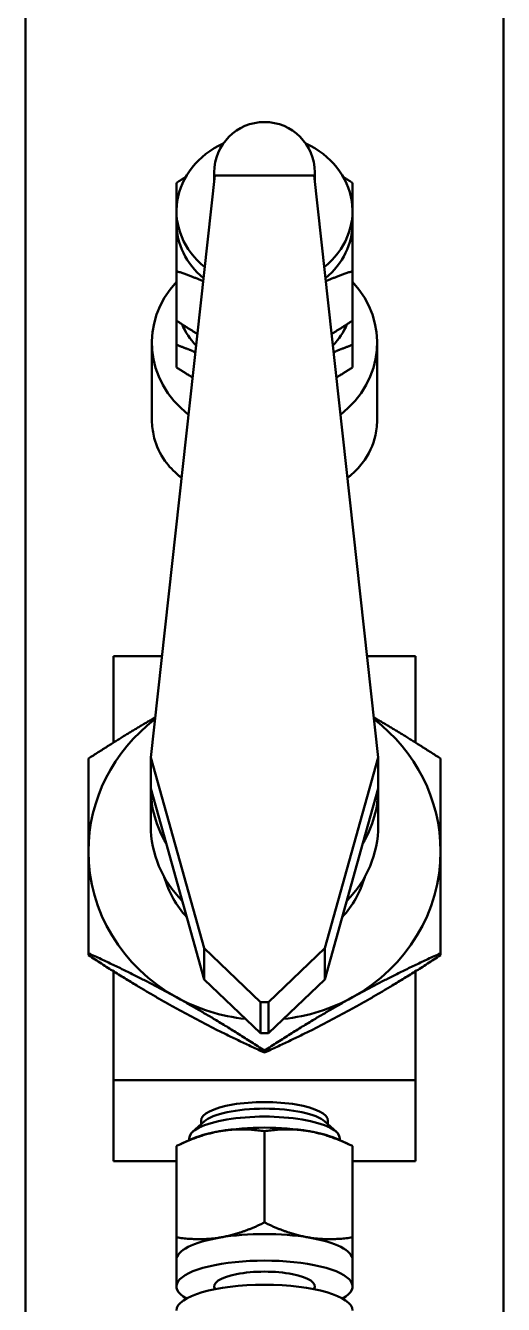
# Model space of a CAD drawing. Header units: inches. Extents: x 11 to 1621, y 11 to 1332.
# Drawn here: x 766.56 to 768.94, y 379.39 to 385.73 of the extents above; entities that cross this region are included whole.
import ezdxf

# ---------------------------------------------------------------- set-up
doc = ezdxf.new("R2010")
doc.units = ezdxf.units.IN
doc.header["$LTSCALE"] = 48
doc.header["$MEASUREMENT"] = 0
doc.layers.add('Visible (ANSI)', color=7, linetype='Continuous', lineweight=50)

msp = doc.modelspace()

# ---------------------------------------------------------------- linework, layer by layer
at = {"layer": 'Visible (ANSI)'}
for p, q in [((768.939929, 379.294057), (768.939929, 392.144584)), ((766.564929, 392.101354), (766.564929, 379.311432)), ((767.502429, 385.004297), (767.502429, 384.966677)), ((768.002429, 384.966677), (768.002429, 385.004297)), ((767.504844, 384.988648), (767.187429, 382.100608)), ((768.000014, 384.988648), (767.504844, 384.988648)), ((768.317429, 382.100608), (768.000014, 384.988648)), ((767.314929, 384.812756), (767.314929, 384.752756)), ((768.189929, 384.812756), (768.189929, 384.752756)), ((767.314929, 384.268544), (767.314929, 384.514468)), ((768.189929, 384.268544), (768.189929, 384.514468)), ((767.192429, 384.159006), (767.192429, 383.782756)), ((767.314929, 384.035536), (767.314929, 384.148226)), ((768.189929, 384.035536), (768.189929, 384.148226)), ((768.312429, 384.159006), (768.312429, 383.782756)), ((767.002429, 382.602884), (767.002429, 382.174331)), ((767.242633, 382.602884), (767.002429, 382.602884)), ((768.502429, 382.602884), (768.262226, 382.602884)), ((768.502429, 382.174331), (768.502429, 382.602884)), ((767.187429, 382.100608), (767.452798, 381.153514)), ((767.187429, 382.100608), (767.187429, 381.945651)), ((768.052061, 381.153514), (768.317429, 382.100608)), ((768.317429, 381.945651), (768.317429, 382.100608)), ((767.263125, 381.675495), (767.187429, 381.945651)), ((767.187429, 381.945651), (767.187429, 381.761457)), ((768.317429, 381.945651), (768.241734, 381.675495)), ((768.317429, 381.945651), (768.317429, 381.761457)), ((767.452798, 380.998557), (767.263125, 381.675495)), ((768.241734, 381.675495), (768.052061, 380.998557)), ((766.877429, 381.118466), (766.877429, 381.128318)), ((767.452798, 381.153514), (767.732429, 380.886101)), ((767.452798, 380.998557), (767.452798, 381.153514)), ((767.772429, 380.886101), (768.052061, 381.153514)), ((768.052061, 381.153514), (768.052061, 380.998557)), ((768.627429, 381.118466), (768.627429, 381.128318)), ((767.002429, 381.038668), (767.002429, 380.499014)), ((767.732429, 380.731144), (767.452798, 380.998557)), ((768.052061, 380.998557), (767.772429, 380.731144)), ((768.502429, 380.499014), (768.502429, 381.038668)), ((767.732429, 380.886101), (767.772429, 380.886101)), ((767.732429, 380.886101), (767.732429, 380.731144)), ((767.772429, 380.731144), (767.772429, 380.886101)), ((767.772429, 380.731144), (767.732429, 380.731144)), ((767.752429, 380.635359), (767.752429, 380.645211)), ((767.002429, 380.499014), (767.002429, 380.095541)), ((767.002429, 380.499014), (768.502429, 380.499014)), ((768.502429, 380.499014), (768.502429, 380.095541)), ((767.436979, 380.279208), (767.436979, 380.297278)), ((768.067879, 380.279208), (768.067879, 380.297278)), ((767.452084, 380.29296), (767.395385, 380.241335)), ((767.752429, 380.245038), (767.752429, 379.791895)), ((768.052775, 380.29296), (768.109473, 380.241335)), ((767.314929, 380.171188), (767.314929, 379.718044)), ((767.381305, 380.202441), (767.332005, 380.179351)), ((767.377429, 380.200626), (767.377429, 380.207815)), ((768.123554, 380.202441), (768.172853, 380.179351)), ((768.127429, 380.200626), (768.127429, 380.207815)), ((768.189929, 380.171188), (768.189929, 379.718044)), ((767.314929, 380.095541), (767.002429, 380.095541)), ((768.502429, 380.095541), (768.189929, 380.095541)), ((767.314929, 379.474855), (767.314929, 379.606826)), ((768.189929, 379.474855), (768.189929, 379.606826))]:
    msp.add_line(p, q, dxfattribs=at)
msp.add_arc((767.752429, 385.004297), 0.25, 0, 180, dxfattribs=at)
for centre, major_axis, ratio, start_param, end_param in [((767.752429, 384.812756), (-0.4375, 0), 0.8660254, 5.19983457, 7.10636375), ((767.752429, 384.812756), (0.4375, 0), 0.8660254, 5.46000686, 7.36653604), ((767.752429, 384.752756), (-0.4375, 0), 0.8660254, 0, 0.80415112), ((767.752429, 384.752756), (0.4375, 0), 0.8660254, 5.47903418, 6.28318531), ((767.752429, 384.159006), (-0.56, 0), 0.8660254, 5.6090548, 7.11280427), ((767.752429, 384.159006), (0.56, 0), 0.8660254, 5.45356634, 6.95731581), ((767.752429, 384.382756), (-0.4375, 0), 0.8660254, 0.35688288, 0.67943712), ((767.752429, 384.382756), (0.4375, 0), 0.8660254, 5.60374819, 5.92630242), ((767.752429, 381.634275), (-0.875, 0), 0.95630476, 5.3836705, 6.28318531), ((767.752429, 381.634275), (0.875, 0), 0.95630476, 0, 0.8995148), ((767.752429, 381.945651), (-0.565, 0), 0.95630476, 0, 0.52359878), ((767.752429, 381.945651), (0.565, 0), 0.95630476, 5.75958653, 6.28318531), ((767.752429, 381.761457), (-0.565, 0), 0.95630476, 0, 0.76156778), ((767.752429, 381.761457), (0.565, 0), 0.95630476, 5.52161752, 6.28318531), ((767.752429, 381.634275), (-0.875, 0), 0.95630476, 0, 1.04719755), ((767.752429, 381.634275), (0.875, 0), 0.95630476, 5.23598776, 6.28318531), ((767.752429, 381.634275), (-0.51565, 0), 0.95630476, 0.2628904, 0.7242991), ((767.752429, 381.634275), (0.51565, 0), 0.95630476, 5.55888621, 6.0202949), ((767.752429, 381.634275), (0.875, 0), 0.95630476, 4.1887902, 4.60415884), ((767.752429, 381.634275), (0.875, 0), 0.95630476, 4.82061912, 5.23598776), ((767.752429, 380.297278), (-0.31545, 0), 0.2923717, 3.14159265, 6.28318531), ((767.752429, 380.207815), (-0.375, 0), 0.2923717, 3.14159265, 6.28318531), ((767.752429, 380.264763), (-0.31545, 0), 0.2923717, 3.45229842, 5.97247954), ((767.752429, 380.134706), (0.4375, 0), 0.2923717, 2.0943951, 2.58353318), ((767.752429, 380.134706), (0.4375, 0), 0.2923717, 1.04719755, 2.0943951), ((767.752429, 380.134706), (0.4375, 0), 0.2923717, 0.55805947, 1.04719755), ((767.752429, 379.606826), (-0.4375, 0), 0.2923717, 4.1887902, 5.23598776), ((767.752429, 379.606826), (-0.4375, 0), 0.2923717, 5.23598776, 6.28318531), ((767.752429, 379.606826), (0.4375, 0), 0.2923717, 0, 1.04719755), ((767.752429, 379.474855), (-0.4375, 0), 0.2923717, 2.65539828, 6.76937968), ((767.752429, 379.474855), (-0.25, 0), 0.2923717, 2.95333907, 6.4714389), ((767.752429, 379.355317), (0.4375, 0), 0.2923717, 0, 3.14159265)]:
    msp.add_ellipse(centre, major_axis=major_axis, ratio=ratio, start_param=start_param, end_param=end_param, dxfattribs=at)
for points, weights in [([(767.314929, 384.951968), (767.338557, 384.96772), (767.361043, 384.982071)], [1, 1.00742498602, 1.01194491941]), ([(767.314929, 384.812756), (767.314929, 384.882241), (767.314929, 384.951968)], [1.01575332818, 1.02679951183, 1]), ([(768.143815, 384.982071), (768.166301, 384.96772), (768.189929, 384.951968)], [1.01194491941, 1.00742498602, 1]), ([(768.189929, 384.951968), (768.189929, 384.882241), (768.189929, 384.812756)], [1, 1.02679951183, 1.01575332818]), ([(767.314929, 384.514468), (767.314929, 384.651234), (767.314929, 384.752756)], [1, 1.0379548493, 1]), ([(768.189929, 384.752756), (768.189929, 384.651234), (768.189929, 384.514468)], [1, 1.0379548493, 1]), ([(767.447248, 384.464602), (767.385003, 384.49111), (767.314929, 384.514468)], [1.01837925296, 1.02234666168, 1]), ([(768.189929, 384.514468), (768.119855, 384.49111), (768.057611, 384.464602)], [1, 1.02234666168, 1.01837925296]), ([(767.314929, 384.268544), (767.369286, 384.232306), (767.418489, 384.202934)], [1, 1.01724816302, 1.0188198508]), ([(767.314929, 384.148226), (767.314929, 384.213106), (767.314929, 384.268544)], [1, 1.01816110652, 1.01894231055]), ([(768.08637, 384.202934), (768.135572, 384.232306), (768.189929, 384.268544)], [1.0188198508, 1.01724816302, 1]), ([(768.189929, 384.268544), (768.189929, 384.213106), (768.189929, 384.148226)], [1.01894231055, 1.01816110652, 1]), ([(767.408473, 384.111808), (767.363852, 384.13035), (767.314929, 384.148226)], [1.01833910678, 1.01549696069, 1]), ([(768.189929, 384.148226), (768.141007, 384.13035), (768.096385, 384.111808)], [1, 1.01549696069, 1.01833910678]), ([(767.314929, 384.035536), (767.356425, 384.009202), (767.394703, 383.986515)], [1, 1.0131135867, 1.01716555628]), ([(768.110156, 383.986515), (768.148433, 384.009202), (768.189929, 384.035536)], [1.01716555628, 1.0131135867, 1]), ([(766.877429, 382.094533), (767.054457, 382.209527), (767.209251, 382.29916)], [1, 1.02839419431, 1.01430473842]), ([(768.295607, 382.29916), (768.450401, 382.209527), (768.627429, 382.094533)], [1.01430473842, 1.02839419431, 1]), ([(766.877429, 381.634275), (766.877429, 381.858486), (766.877429, 382.094533)], [1, 1.0379548493, 1]), ([(768.627429, 382.094533), (768.627429, 381.858486), (768.627429, 381.634275)], [1, 1.0379548493, 1]), ([(766.877429, 381.128318), (766.877429, 381.410064), (766.877429, 381.634275)], [1, 1.0379548493, 1]), ([(768.627429, 381.634275), (768.627429, 381.410064), (768.627429, 381.128318)], [1, 1.0379548493, 1]), ([(767.314929, 380.909614), (767.111885, 381.021719), (766.877429, 381.128318)], [1, 1.0379548493, 1]), ([(768.627429, 381.128318), (768.392974, 381.021719), (768.189929, 380.909614)], [1, 1.0379548493, 1]), ([(766.877429, 381.118466), (767.111885, 380.966169), (767.314929, 380.854063)], [1, 1.0379548493, 1]), ([(768.189929, 380.854063), (768.392974, 380.966169), (768.627429, 381.118466)], [1, 1.0379548493, 1]), ([(767.752429, 380.645211), (767.517974, 380.797509), (767.314929, 380.909614)], [1, 1.0379548493, 1]), ([(768.189929, 380.909614), (767.986885, 380.797509), (767.752429, 380.645211)], [1, 1.0379548493, 1]), ([(767.314929, 380.854063), (767.517974, 380.741958), (767.752429, 380.635359)], [1, 1.0379548493, 1]), ([(767.752429, 380.635359), (767.986885, 380.741958), (768.189929, 380.854063)], [1, 1.0379548493, 1]), ([(767.533679, 380.245481), (767.432157, 380.228344), (767.314929, 380.171188)], [1, 1.0379548493, 1]), ([(767.752429, 380.245038), (767.635201, 380.262618), (767.533679, 380.245481)], [1, 1.0379548493, 1]), ([(767.971179, 380.245481), (767.869657, 380.262618), (767.752429, 380.245038)], [1, 1.0379548493, 1]), ([(768.189929, 380.171188), (768.072701, 380.228344), (767.971179, 380.245481)], [1, 1.0379548493, 1]), ([(767.533679, 379.717601), (767.635201, 379.734738), (767.752429, 379.791895)], [1, 1.0379548493, 1]), ([(767.752429, 379.791895), (767.869657, 379.734738), (767.971179, 379.717601)], [1, 1.0379548493, 1]), ([(767.314929, 379.718044), (767.432157, 379.700464), (767.533679, 379.717601)], [1, 1.0379548493, 1]), ([(767.314929, 379.606826), (767.314929, 379.6411), (767.314929, 379.718044)], [1, 1.0379548493, 1]), ([(767.971179, 379.717601), (768.072701, 379.700464), (768.189929, 379.718044)], [1, 1.0379548493, 1]), ([(768.189929, 379.718044), (768.189929, 379.6411), (768.189929, 379.606826)], [1, 1.0379548493, 1])]:
    msp.add_rational_spline(points, weights, degree=2, dxfattribs=at)
for points, knots in [([(767.33997, 383.488521), (767.335567, 383.491909), (767.331295, 383.495324), (767.300331, 383.521005), (767.276837, 383.545986), (767.23256, 383.607955), (767.215104, 383.646088), (767.197971, 383.7108), (767.194167, 383.736806), (767.192586, 383.76952), (767.192423, 383.776138), (767.192421, 383.782799)], [-9.84850438, -9.84850438, -9.84850438, -9.84850438, -9.79905067, -9.79905067, -9.47888736, -9.47888736, -9.05555022, -9.05555022, -8.77942495, -8.77942495, -8.70946198, -8.70946198, -8.70946198, -8.70946198]), ([(768.312429, 383.782756), (768.312429, 383.755167), (768.30971, 383.727563), (768.293096, 383.651468), (768.271656, 383.603776), (768.220961, 383.53859), (768.200526, 383.517686), (768.173564, 383.495324), (768.169285, 383.491909), (768.164874, 383.488522)], [-13.06419297, -13.06419297, -13.06419297, -13.06419297, -12.7724999, -12.7724999, -12.24700506, -12.24700506, -11.97460427, -11.97460427, -11.92515056, -11.92515056, -11.92515056, -11.92515056])]:
    msp.add_open_spline(points, degree=3, knots=knots, dxfattribs=at)

doc.saveas('drawing.dxf')
